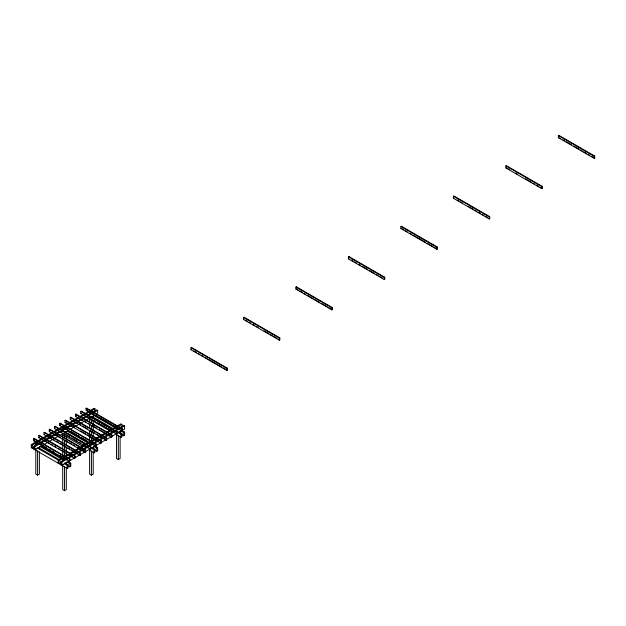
<?xml version="1.0" encoding="UTF-8"?>
<svg xmlns="http://www.w3.org/2000/svg" width="626" height="626" viewBox="0 0 626 626"><rect width="100%" height="100%" fill="white"/><g stroke="black" fill="none" stroke-linecap="round" stroke-linejoin="round"><path stroke-width="0.94" d="M33.546 438.607L33.992 438.349L69.877 459.061L69.877 461.135L69.431 461.393L33.546 440.681L33.546 438.607L69.431 459.327L69.877 459.061M38.789 435.579L39.242 435.32L75.128 456.033L75.128 458.107L74.674 458.365L38.789 437.644L38.789 435.579L74.674 456.291L75.128 456.033M44.039 432.543L44.485 432.284L80.371 453.005L80.371 455.079L79.925 455.337L44.039 434.616L44.039 432.543L79.925 453.263L80.371 453.005M49.29 429.514L49.736 429.256L85.621 449.977L85.621 452.05L85.175 452.308L49.29 431.588L49.29 429.514L85.175 450.235L85.621 449.977M54.532 426.486L54.986 426.228L90.872 446.948L90.872 449.014L90.418 449.272L54.532 428.56L54.532 426.486L90.418 447.207L90.872 446.948M89.831 442.872L59.783 425.531L59.783 423.458L60.229 423.199L96.114 443.912L96.114 445.986L95.668 446.244L91.498 443.834M65.034 420.429L65.48 420.163L101.365 440.884L101.365 442.958L100.919 443.216L65.034 422.495L65.034 420.429L100.919 441.142L101.365 440.884M70.284 417.393L70.73 417.135L106.616 437.856L106.616 439.929L106.17 440.188L70.284 419.467L70.284 417.393L106.17 438.114L106.616 437.856M75.527 414.365L75.981 414.107L111.866 434.827L111.866 436.893L111.412 437.159L75.527 416.439L75.527 414.365L111.412 435.086L111.866 434.827M80.777 411.337L81.224 411.079L117.109 431.791L117.109 433.865L116.663 434.123L80.777 413.41L80.777 411.337L116.663 432.057L117.109 431.791M86.028 408.308L86.474 408.05L122.36 428.763L122.36 430.837L121.913 431.095L86.028 410.374L86.028 408.308L121.913 429.021L122.36 428.763M190.993 347.704L191.439 347.446L227.324 368.166L227.324 370.232L226.878 370.498L190.993 349.777L190.993 347.704L226.878 368.424L227.324 368.166M243.475 317.405L243.921 317.147L279.806 337.86L279.806 339.934L279.36 340.192L243.475 319.479L243.475 317.405L279.36 338.126L279.806 337.86M295.957 287.107L296.403 286.841L332.289 307.562L332.289 309.635L331.843 309.893L295.957 289.173L295.957 287.107L331.843 307.82L332.289 307.562M348.439 256.801L348.885 256.543L384.771 277.263L384.771 279.337L384.325 279.595L348.439 258.874L348.439 256.801L384.325 277.521L384.771 277.263M400.922 226.502L401.368 226.244L437.253 246.965L437.253 249.031L436.807 249.297L400.922 228.576L400.922 226.502L436.807 247.223L437.253 246.965M453.404 196.204L453.85 195.946L489.735 216.659L489.735 218.732L489.289 218.99L453.404 198.278L453.404 196.204L489.289 216.925L489.735 216.659M505.886 165.906L506.332 165.64L542.218 186.36L542.218 188.434L541.772 188.692L505.886 167.971L505.886 165.906L541.772 186.618L542.218 186.36M558.369 135.599L558.815 135.341L594.7 156.062L594.7 158.135L594.254 158.394L558.369 137.673L558.369 135.599L594.254 156.32L594.7 156.062M33.546 440.681L35.659 441.385M38.789 437.644L39.242 437.386M44.039 434.616L44.485 434.358M49.29 431.588L49.736 431.33L49.736 429.256M54.532 428.56L54.986 428.301M59.783 425.531L60.229 425.265L60.229 423.199M65.034 422.495L67.146 423.199M70.284 419.467L70.73 419.209M75.527 416.439L75.981 416.18L75.981 414.107M80.777 413.41L81.224 413.152M190.993 349.777L191.439 349.519M243.475 319.479L243.921 319.221M295.957 289.173L298.07 289.877M348.439 258.874L348.885 258.616L348.885 256.543M400.922 228.576L401.368 228.318M453.404 198.278L453.85 198.019M505.886 167.971L506.332 167.713M558.369 137.673L560.481 138.377M64.744 462.833L68.085 464.758L68.085 467.865L67.185 468.381L31.3 447.668L31.3 444.562L52.232 432.472M53.906 431.51L62.279 426.674M63.954 425.703L94.096 408.301L94.996 408.817L94.996 411.924M31.3 444.562L32.2 445.078L37.583 441.972M38.898 441.213L53.132 432.989M54.806 432.026L58.155 430.093M59.83 429.123L79.087 418.004M80.762 417.041L94.996 408.817M48.077 436.432L47.631 436.69L46.731 435.649L46.731 436.173M53.327 433.403L52.874 433.662L51.981 432.621M58.57 430.367L58.124 430.633L57.224 429.592L57.224 430.109M74.314 421.282L73.868 421.541L72.968 420.5L72.968 421.024M31.3 447.668L32.2 447.152M33.992 449.218L33.992 446.111L59.947 431.126L60.816 432.183M61.622 430.156L70.832 424.843M72.506 423.872L75.856 421.94M77.53 420.977L80.879 419.044L81.81 420.062L82.256 419.279M82.554 418.074L85.903 416.141M87.577 415.171L96.787 409.858L97.687 410.374L97.687 413.481M33.874 447.214L32.2 448.185L32.2 445.078M33.992 446.111L34.892 446.628L39.915 443.732M41.59 442.762L97.687 410.374M45.518 441.017L45.072 441.275L44.172 440.235L44.172 440.759M50.769 437.981L50.323 438.247L50.323 437.723M56.019 434.953L55.565 435.211L55.565 434.694M71.763 425.868L71.309 426.126L70.417 425.085L70.417 425.602M77.006 422.832L76.56 423.09L75.66 422.057L75.66 422.573M87.507 416.775L87.053 417.033L87.053 416.509M47.451 442.488L34.892 449.742L34.892 446.628M49.125 441.518L58.335 436.205M60.01 435.234L63.359 433.302M65.034 432.331L68.383 430.398M70.057 429.436L84.291 421.22M85.965 420.249L95.175 414.928M68.265 454.296L58.21 460.094L58.21 463.209M69.94 453.326L79.15 448.013M80.824 447.042L105.105 433.028L107.688 434.491M106.78 432.057L115.99 426.744M117.665 425.774L121.014 423.841L121.913 424.358L121.913 426.689M37.466 448.122L59.11 460.619L64.494 457.504M65.808 456.745L85.066 445.626M86.74 444.663L105.997 433.544L106.029 434.045L106.483 433.787L106.483 433.27M107.68 432.574L121.913 424.358M69.744 455L69.29 455.258L69.29 454.734M74.987 451.972L74.541 452.23L73.641 451.19L73.641 451.714M85.488 445.908L85.042 446.166L85.042 445.649M101.232 436.823L100.786 437.081L100.786 436.557M35.784 448.701L35.784 474.085L37.583 475.118L39.375 474.085L39.375 451.745M60.902 464.758L60.902 461.652L66.286 458.545M67.6 457.786L102.774 437.48M104.448 436.51L123.705 425.39L124.605 425.915L124.605 429.021L61.802 465.274L61.802 462.168L82.734 450.086M60.785 462.755L59.11 463.725L59.11 460.619M84.408 449.116L87.757 447.183L86.834 446.682L86.834 447.207M89.432 446.213L92.781 444.28M94.456 443.318L103.666 437.997M105.34 437.034L124.605 425.915M72.436 456.55L71.982 456.816L71.09 455.775L71.09 456.291M77.679 453.521L77.233 453.78L76.333 452.739L76.333 453.263M88.18 447.465L87.726 447.723L87.726 447.199M98.673 441.4L98.227 441.659L97.327 440.626L97.327 441.142M114.417 432.316L113.971 432.574L113.071 431.533L113.071 432.057M119.668 429.279L119.222 429.546L119.222 429.021L115.63 426.948L115.63 427.472M59.783 423.458L95.668 444.17L96.114 443.912M64.196 463.553L67.185 465.274L68.085 464.758M66.888 461.996L69.877 463.725L70.777 463.209L70.777 466.315L69.877 466.832L67.631 465.533M91.106 448.013L94.096 449.742L94.996 449.218L94.996 452.324L94.096 452.848L89.612 450.258M93.798 446.455L96.787 448.185L97.687 447.668L97.687 450.775L96.787 451.291L94.549 450M117.273 432.042L121.014 434.201L121.913 433.685L121.913 436.792L121.014 437.308L116.53 434.718M120.716 430.923L123.705 432.644L124.605 432.128L124.605 435.234L123.705 435.751L121.46 434.46M62.702 464.242L62.702 489.618L64.494 490.659L66.286 489.618L66.286 467.286M89.612 448.701L89.612 474.085L91.412 475.118L93.204 474.085L93.204 451.745M116.53 433.161L116.53 458.545L118.322 459.578L120.114 458.545L120.114 436.205M562.985 139.825L564.66 140.787M566.327 141.75L571.335 144.645M573.839 146.085L578.847 148.98M580.513 149.943L582.18 150.905M583.855 151.868L586.351 153.315M588.025 154.278L589.692 155.24M591.359 156.203L593.033 157.173M507.999 168.676L509.674 169.646M515.511 173.019L517.178 173.981M525.527 178.793L531.372 182.166M533.039 183.136L534.706 184.099M536.372 185.061L538.876 186.509M540.551 187.471L542.218 188.434M457.191 199.944L458.858 200.907M460.525 201.869L462.199 202.832M468.037 206.204L473.045 209.1M474.711 210.062L476.386 211.025M478.053 211.987L480.557 213.435M482.223 214.397L483.89 215.36M485.565 216.322L487.231 217.285M402.205 228.795L403.872 229.758M405.538 230.728L407.213 231.69M409.717 233.138L411.384 234.101M413.05 235.063L425.57 242.285M427.237 243.256L433.082 246.628M434.749 247.591L437.253 249.031M351.389 260.064L353.056 261.026M354.731 261.989L356.397 262.951M358.901 264.399L360.568 265.361M362.235 266.324L367.243 269.219M369.747 270.659L374.755 273.554M376.422 274.517L378.096 275.479M379.763 276.442L382.267 277.889M299.744 290.847L302.248 292.287M303.915 293.25L305.582 294.22M307.249 295.182L313.094 298.555M314.761 299.518L319.769 302.405M321.443 303.367L327.281 306.748M328.947 307.71L330.622 308.673M245.588 320.183L247.262 321.146M248.929 322.108L250.596 323.071M253.1 324.518L254.766 325.481M256.441 326.443L258.108 327.406M263.953 330.778L268.961 333.674M270.628 334.636L272.294 335.599M273.961 336.561L276.465 338.009M278.14 338.971L279.806 339.934M193.943 350.967L196.447 352.407M198.113 353.369L199.78 354.339M201.455 355.302L203.121 356.264M205.625 357.712L207.292 358.675M208.967 359.637L221.479 366.859M223.153 367.83L227.324 370.232M93.986 414.451L88.72 411.407L88.72 411.931M95.395 415.265L97.061 416.227M98.728 417.19L103.736 420.085M105.411 421.048L111.248 424.42M112.915 425.383L114.589 426.345M122.101 430.68L124.605 432.128M86.474 410.116L88.978 411.564M95.653 415.421L98.157 416.861M99.824 417.824L101.498 418.794M103.165 419.756L109.01 423.129M110.677 424.092L115.685 426.979M120.693 429.874L122.36 430.837M93.986 415.492L115.857 428.114M91.865 416.337L112.727 428.38M118.572 431.752L121.913 433.685M91.294 417.041L112.32 429.186M88.736 417.487L86.161 415.993L86.161 416.517M90.402 418.45L92.077 419.412M93.743 420.375L95.41 421.337M97.914 422.785L99.589 423.747M101.255 424.71L106.264 427.605M107.93 428.567L109.597 429.53M115.442 432.902L117.109 433.865M88.117 418.317L109.8 430.837M84.322 420.993L85.989 421.963M88.493 423.403L90.167 424.373M91.834 425.336L96.842 428.223M99.346 429.671L104.354 432.558M109.362 435.453L111.866 436.893M73.422 420.242L74.314 420.758M79.072 424.029L80.746 424.991M82.413 425.954L87.421 428.841M89.925 430.289L94.933 433.184M96.6 434.147L98.266 435.109M102.445 437.519L99.886 436.04L99.886 436.557M104.112 438.482L106.616 439.929M97.781 440.36L98.673 440.884M72.992 426.572L74.658 427.542M80.504 430.915L85.512 433.802M87.178 434.765L88.845 435.727M90.52 436.69L93.024 438.137M63.821 426.822L65.018 427.511M90.739 442.355L92.531 443.396M68.578 430.085L62.475 426.556L62.475 427.081M71.082 431.533L76.09 434.421M77.757 435.383L79.424 436.353M81.098 437.316L83.602 438.756M85.269 439.726L86.936 440.688M93.61 444.538L96.114 445.986M64.494 428.505L62.702 427.464L62.702 430.571M67.647 430.32L89.346 442.848M91.412 444.037L89.612 443.005L89.612 445.336M95.183 446.221L97.687 447.668M67.076 431.024L88.939 443.654M64.955 431.877L85.817 443.92M91.662 447.293L94.996 449.218M64.165 433.599L70.002 436.971M71.677 437.934L77.514 441.307M79.189 442.269L80.856 443.231M82.522 444.202L85.864 446.127M62.702 434.718L82.882 446.369M60.589 437.59L54.673 434.17L54.673 434.694M62.256 438.552L63.922 439.522M65.589 440.485L68.093 441.933M69.768 442.895L71.434 443.857M73.101 444.82L74.776 445.782M77.28 447.23L79.792 448.678L79.792 449.202M83.117 450.603L85.621 452.05M47.177 435.391L48.077 435.907M74.095 450.931L74.987 451.448M48.664 436.768L51.168 438.216M52.834 439.178L54.501 440.141M56.168 441.103L58.672 442.551M60.346 443.513L62.013 444.476M63.68 445.438L65.354 446.401M67.858 447.848L69.525 448.811M71.192 449.773L72.859 450.743M78.704 454.116L80.371 455.079M41.934 438.419L42.826 439.46L42.38 439.718L41.48 438.677L41.48 439.202M46.754 441.721L49.251 443.169M50.925 444.131L52.592 445.102M54.259 446.064L55.933 447.027M58.437 448.474L60.104 449.437M61.771 450.399L63.445 451.362M70.949 455.697L68.398 454.218L68.398 454.742M43.171 445.72L36.238 441.713L36.238 442.23M44.837 446.682L46.512 447.645M49.016 449.092L50.683 450.055M52.349 451.017L54.024 451.98M59.861 455.352L66.739 459.32L66.739 459.844L67.185 459.061M37.583 444.037L35.784 443.005L35.784 445.336M40.729 445.861L62.428 458.388M64.494 459.578L62.702 458.545L62.702 461.456M68.273 461.761L70.777 463.209M40.158 446.565L61.184 458.702M38.037 447.41L59.736 459.938M60.902 461.652L61.802 462.168M594.254 156.32L594.254 158.394M541.772 186.618L541.772 188.692M489.289 216.925L489.289 218.99M436.807 247.223L436.807 249.297M384.325 277.521L384.325 279.595M331.843 307.82L331.843 309.893M296.403 286.841L296.403 288.915M279.36 338.126L279.36 340.192M226.878 368.424L226.878 370.498M123.705 432.644L123.705 435.751M121.913 429.021L121.913 431.095M121.014 434.201L121.014 437.308M120.114 431.353L120.114 433.294M118.322 428.505L118.322 429.021M118.322 435.297L118.322 459.578M116.663 432.057L116.663 434.123M116.53 427.464L116.53 430.571M111.725 430.234L111.279 431.017L110.379 429.976L110.379 430.5M111.412 435.086L111.412 437.159M109.174 434.82L108.721 435.602L107.829 434.561L107.829 435.086M106.17 438.114L106.17 440.188M105.137 433.012L105.137 433.528M103.478 438.63L102.578 437.59L102.578 438.114M100.919 441.142L100.919 443.216M96.787 448.185L96.787 451.291M95.981 439.327L95.535 440.109L94.636 439.069L94.636 439.593M95.668 444.17L95.668 446.244M94.096 449.742L94.096 452.848M93.423 443.912L92.977 444.695L92.977 444.17L89.393 442.097L89.393 442.621M93.204 415.813L93.204 417.753M93.204 420.664L93.204 430.383M93.204 432.323L93.204 436.205M93.204 438.153L93.204 440.094M93.204 446.886L93.204 448.834M92.758 413.223L92.304 414.005L92.304 413.481M92.085 443.654L92.085 444.17M91.412 412.964L91.412 413.489M91.412 419.764L91.412 423.645M91.412 425.586L91.412 429.475M91.412 431.416L91.412 435.297M91.412 437.245L91.412 441.127M91.412 450.837L91.412 475.118M90.418 447.207L90.418 449.272M90.285 442.613L90.285 443.138M89.612 411.924L89.612 415.038M89.612 417.628L89.612 422.613M89.612 424.553L89.612 428.434M89.612 430.383L89.612 440.094M85.175 450.235L85.175 452.308M84.815 414.702L84.369 415.476L83.469 414.443L83.469 414.96M84.142 445.125L84.142 445.649M82.929 449.969L82.483 450.751L81.583 449.711L81.583 450.235M80.91 419.021L80.91 419.545M79.925 453.263L79.925 455.337M79.119 418.512L78.219 417.472L78.219 417.988M78.892 448.161L78.892 448.678M74.674 456.291L74.674 458.365M69.877 463.725L69.877 466.832M69.431 459.327L69.431 461.393M69.071 423.786L68.617 424.569L67.725 423.528L67.725 424.052M67.185 465.274L67.185 468.381M66.513 428.372L66.066 429.154L66.066 428.63M66.286 431.353L66.286 433.294M66.286 436.205L66.286 439.123M66.286 441.064L66.286 444.945M66.286 446.886L66.286 455.634M66.286 462.426L66.286 464.367M65.84 458.803L65.84 459.327M65.167 428.114L65.167 428.638M64.494 435.297L64.494 438.216M64.494 440.156L64.494 444.037M64.494 445.986L64.494 456.667M64.494 466.378L64.494 490.659M63.148 457.246L63.148 457.77M62.702 433.161L62.702 448.834M62.702 450.775L62.702 457.575M59.916 431.142L59.916 431.666M49.423 437.206L49.423 437.723M40.267 443.521L39.821 444.303L39.821 443.779M39.375 446.886L39.375 448.834M37.583 450.837L37.583 475.118M37.13 442.23L37.13 442.746M33.992 438.349L33.992 440.422"/></g></svg>
